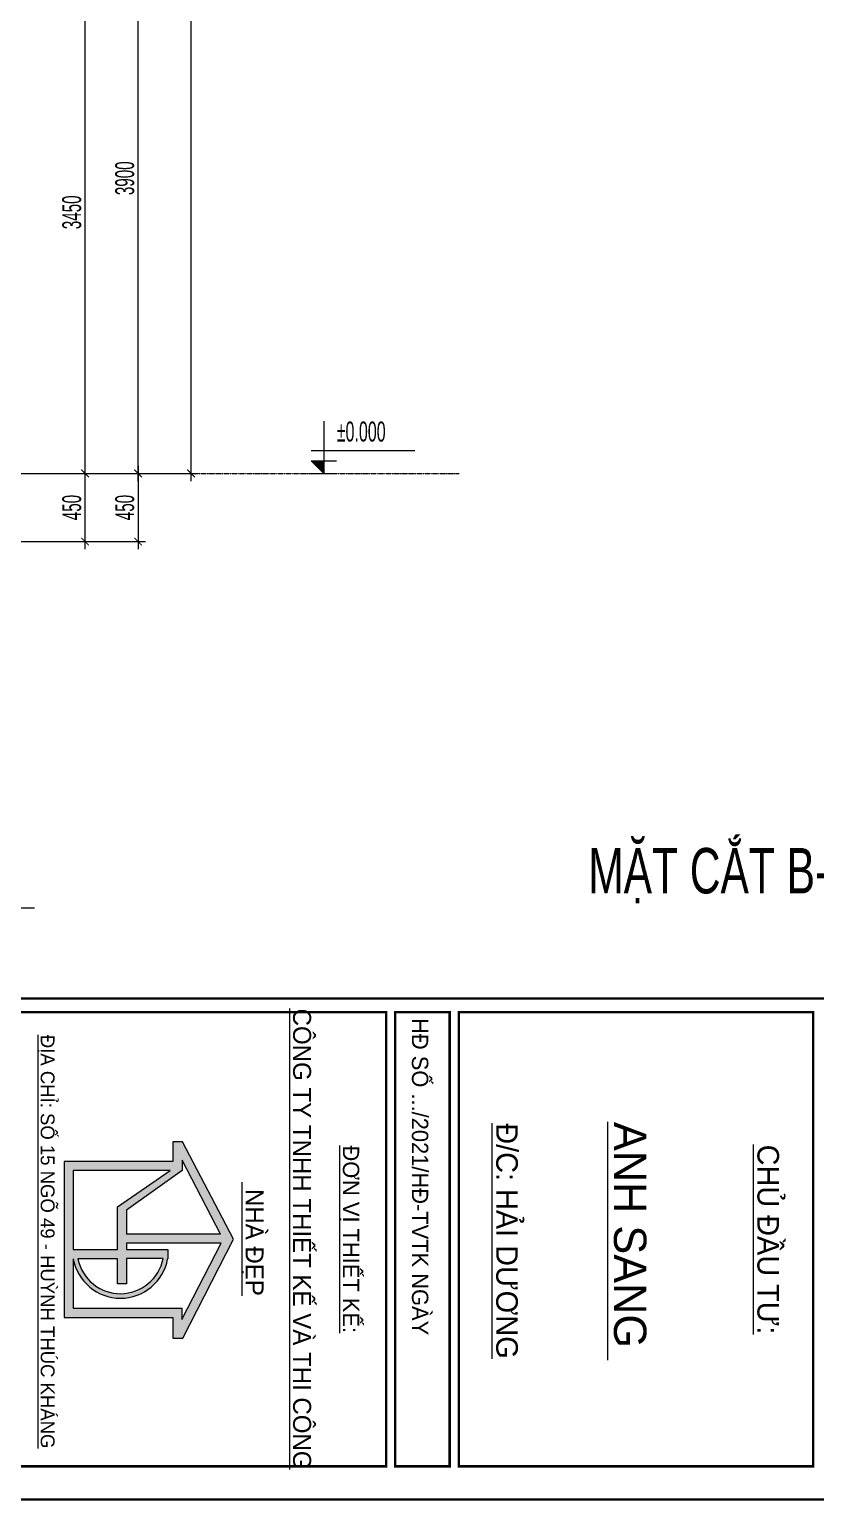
# Model space of a CAD drawing. Header units: millimetres. Extents: x 1336014 to 2939047, y -333549 to -60566.
# Drawn here: x 1504982 to 1510174, y -164841 to -155129 of the extents above; entities that cross this region are included whole.
import ezdxf
from ezdxf.enums import TextEntityAlignment as Align

# ---------------------------------------------------------------- set-up
doc = ezdxf.new("R2010")
doc.units = ezdxf.units.MM
doc.header["$MEASUREMENT"] = 0
doc.linetypes.add('CENTER2', pattern=[1.125, 0.75, -0.125, 0.125, -0.125])
for name, color, linetype, lineweight in [('05.Text', 253, 'Continuous', 18), ('08.Dim', 156, 'Continuous', 15), ('09.Hatch', 250, 'Continuous', 5), ('10.truc', 250, 'CENTER2', 20), ('11.Khung bo', 32, 'Continuous', 50), ('12.Khung', 36, 'Continuous', 25), ('DIM', 252, 'Continuous', 20)]:
    doc.layers.add(name, color=color, linetype=linetype, lineweight=lineweight)
doc.layers.add('text', color=7, linetype='Continuous')
doc.layers.add('Tpl_Bound', color=1, linetype='Continuous', plot=False)
doc.styles.add('TT5_Ghi chu 1', font='', dxfattribs={"width": 0.7, "height": 240})
doc.styles.add('TT5_Text Dim', font='hoatbif.shx', dxfattribs={"width": 0.6})
doc.styles.add('VnAvantH', font='')
doc.styles.get('TT5_Ghi chu 1').set_extended_font_data('.VnBlackH')
doc.styles.get('VnAvantH').set_extended_font_data('.VnAvantH')
doc.dimstyles.new('TT5_Dim 1-50', dxfattribs={"dimscale": 50, "dimtxt": 2.5, "dimasz": 1, "dimexe": 1, "dimexo": 0.5, "dimgap": 0.5, "dimtad": 1, "dimdec": 0, "dimzin": 0, "dimdsep": 46, "dimtxsty": 'TT5_Text Dim', "dimblk": 'ARCHTICK', "dimcen": 0, "dimdle": 1, "dimclrd": 256, "dimclre": 256, "dimclrt": 1, "dimadec": 0, "dimazin": 0, "dimtfac": 0.015, "dimtdec": 0, "dimtix": 1, "dimtmove": 2, "dimatfit": 3, "dimldrblk": 'DOT', "dimfxl": 1, "dimtolj": 1, "dimtzin": 0, "dimlwd": -1, "dimlwe": -1, "dimarcsym": 1})

# ---------------------------------------------------------------- blocks, each defined once
blk = doc.blocks.new('100')
at = {"layer": '09.Hatch'}
h = blk.add_hatch(color=3, dxfattribs=at)
h.paths.add_polyline_path([(1897639, -927180), (1897639, -927287), (1897855, -927287), (1897855, -928484), (1898824, -928484), (1899574, -928484), (1899574, -927287), (1899801, -927287), (1899801, -927179), (1898713, -926620)])
h.paths.add_polyline_path([(1898756, -926756), (1899596, -927187), (1899473, -927187), (1899473, -928384), (1898929, -928384, 0.834181), (1898929, -927344), (1898824, -927344), (1898824, -927797), (1898756, -927797)], flags=16)
h.paths.add_polyline_path([(1898656, -927796), (1898393, -927796), (1897956, -927186), (1897843, -927186), (1898656, -926763)], flags=16)
h.paths.add_polyline_path([(1898929, -928333), (1898929, -927898), (1899202, -927898), (1899202, -927797), (1898924, -927797), (1898924, -927395, -0.822042)], flags=16)
h.paths.add_polyline_path([(1898357, -927898), (1898824, -927898), (1898824, -928384), (1897956, -928384), (1897956, -927316)], flags=16)
at = {"layer": '05.Text'}
for p, q in [((1898713, -926620), (1897639, -927180)), ((1899801, -927179), (1898713, -926620)), ((1899801, -927179), (1898713, -926620)), ((1899801, -927179), (1898713, -926620)), ((1898656, -926763), (1897843, -927186)), ((1898656, -926763), (1897843, -927186)), ((1898656, -926763), (1897843, -927186)), ((1898656, -926763), (1898656, -927796)), ((1898656, -926763), (1898656, -927796)), ((1898656, -926763), (1898656, -927796)), ((1899596, -927187), (1898756, -926756)), ((1898756, -926756), (1898756, -927797)), ((1899596, -927187), (1898756, -926756)), ((1898756, -926756), (1898756, -927797)), ((1899596, -927187), (1898756, -926756)), ((1898756, -926756), (1898756, -927797)), ((1897639, -927180), (1897639, -927287)), ((1897843, -927186), (1897956, -927186)), ((1897956, -927186), (1897956, -927186)), ((1897956, -927186), (1898393, -927796)), ((1899473, -928384), (1899473, -927187)), ((1899473, -927187), (1899596, -927187)), ((1899473, -928384), (1899473, -927187)), ((1899473, -927187), (1899596, -927187)), ((1899473, -928384), (1899473, -927187)), ((1899473, -927187), (1899596, -927187)), ((1899801, -927287), (1899801, -927179)), ((1899801, -927287), (1899801, -927179)), ((1899801, -927287), (1899801, -927179)), ((1897639, -927287), (1897855, -927287)), ((1897855, -927287), (1897855, -928484)), ((1897956, -927316), (1897956, -928384)), ((1898357, -927898), (1897956, -927316)), ((1898824, -927797), (1898824, -927344)), ((1898824, -927797), (1898824, -927344)), ((1898824, -927344), (1898929, -927344)), ((1899574, -928484), (1899574, -927287)), ((1899574, -927287), (1899801, -927287)), ((1898924, -927395), (1898924, -927797)), ((1898393, -927796), (1898656, -927796)), ((1898756, -927797), (1898824, -927797)), ((1898924, -927797), (1899202, -927797)), ((1899202, -927797), (1899202, -927898)), ((1898824, -927898), (1898357, -927898)), ((1898824, -928384), (1898824, -927898)), ((1899202, -927898), (1898929, -927898)), ((1898929, -927898), (1898929, -928333)), ((1897855, -928484), (1898824, -928484)), ((1897956, -928384), (1898824, -928384)), ((1898824, -928484), (1899574, -928484)), ((1898929, -928384), (1899473, -928384))]:
    blk.add_line(p, q, dxfattribs=at)
for radius, start, end in [(528, 280.3316, 79.6684), (478, 281.4298, 79.1164), (478, 281.4298, 79.1164), (478, 281.4298, 79.1164)]:
    blk.add_arc((1898834, -927864), radius, start, end, dxfattribs=at)
at = {"layer": '11.Khung bo', "const_width": 26.7}
for points in [[(1860913, -945240), (1860913, -916940), (1896063, -916940), (1896063, -945240)], [(1860913, -945240), (1860913, -916940), (1896063, -916940), (1896063, -945240)], [(1860913, -945240), (1860913, -916940), (1896063, -916940), (1896063, -945240)], [(1896213, -924140), (1901213, -924140), (1901213, -920240), (1896213, -920240)], [(1896213, -924140), (1901213, -924140), (1901213, -920240), (1896213, -920240)], [(1896213, -924140), (1901213, -924140), (1901213, -920240), (1896213, -920240)], [(1896213, -924840), (1901213, -924840), (1901213, -924240), (1896213, -924240)], [(1896213, -924840), (1901213, -924840), (1901213, -924240), (1896213, -924240)], [(1896213, -924840), (1901213, -924840), (1901213, -924240), (1896213, -924240)], [(1896213, -929740), (1901213, -929740), (1901213, -924940), (1896213, -924940)], [(1896213, -929740), (1901213, -929740), (1901213, -924940), (1896213, -924940)], [(1896213, -929740), (1901213, -929740), (1901213, -924940), (1896213, -924940)]]:
    blk.add_lwpolyline(points, close=True, dxfattribs=at)
at = {"layer": '12.Khung'}
blk.add_lwpolyline([(1901579, -945940), (1901579, -916240), (1859580, -916240), (1859580, -945940)], close=True, dxfattribs=at)
blk.add_lwpolyline([(1901579, -945940), (1901579, -916240), (1859580, -916240), (1859580, -945940)], close=True, dxfattribs=at)
blk.add_lwpolyline([(1901579, -945940), (1901579, -916240), (1859580, -916240), (1859580, -945940)], close=True, dxfattribs=at)
at = {"layer": '05.Text', "style": 'VnAvantH'}
for s, height, p in [('%%uChñ ®Çu t\xad:', 237.6, (1898716, -920853)), ('%%Uanh sang ', 356.4, (1898732, -922432)), ('%%U®/c: h¶i d\xad¬ng', 237.6, (1898732, -923728)), ('%%U®¬n vÞ thiÕt kÕ:', 180, (1898713, -925416)), ('%%Uc«ng ty tnhh thiÕt kÕ vµ thi c«ng', 198, (1898711, -925964)), ('%%U nhµ ®Ñp', 198, (1898711, -926487)), ('%%U®Þa chØ: sè 15 ngâ 49 - huúnh thóc kh¸ng', 152.46, (1898739, -928742))]:
    blk.add_text(s, height=height, dxfattribs=at).set_placement(p, align=Align.CENTER)
blk.add_text('H§ sè .../2021/H§-TVTK ngµy ', height=180, dxfattribs=at).set_placement((1898057, -924540), align=Align.MIDDLE)
blk = doc.blocks.new('DANHTRUC')
for p, q in [((980383, -947347), (980383, -947137)), ((979963, -947767), (979753, -947767)), ((980803, -947767), (981013, -947767)), ((980383, -948187), (980383, -948397))]:
    blk.add_line(p, q)
for radius in [420, 380]:
    blk.add_circle((980383, -947767), radius)
blk = doc.blocks.new('A$C4E7C6F34')
at = {"layer": 'DIM'}
blk.add_hatch(color=256, dxfattribs=at).paths.add_polyline_path([(-38, 0), (-38, 138), (-178, 138)])
for p, q in [((-38, 576), (-38, 0)), ((964, 248), (-178, 248)), ((-178, 138), (101, 138)), ((-178, 138), (-38, 0)), ((-178, 0), (101, 0))]:
    blk.add_line(p, q, dxfattribs=at)
at = {"layer": 'text', "style": 'TT5_Text Dim', "flags": 8}
blk.add_attdef('%%P0.000', text='', height=220, dxfattribs=at).set_placement((102, 461), align=Align.MIDDLE_LEFT)
blk = doc.blocks.new('_ARCHTICK')
at = {"const_width": 0.15}
blk.add_lwpolyline([(-0.5, -0.5), (0.5, 0.5)], dxfattribs=at)
blk = doc.blocks.new('*D846')
at = {"layer": '08.Dim', "transparency": 16777216}
for p, q in [((1505349.7, -158562.4), (1505349.7, -158012.4)), ((1504836.2, -158062.4), (1505399.7, -158062.4)), ((1504836.2, -158512.4), (1505399.7, -158512.4))]:
    blk.add_line(p, q, dxfattribs=at)
at = {"layer": 'Defpoints', "color": 0, "transparency": 16777216}
for p in [(1504811.2, -158062.4), (1505349.7, -158062.4), (1504811.2, -158512.4)]:
    blk.add_point(p, dxfattribs=at)
at = {"layer": '08.Dim', "transparency": 16777216, "xscale": 50, "yscale": 50, "zscale": 50}
for p, rotation in [((1505349.7, -158062.4), 90), ((1505349.7, -158512.4), 270)]:
    blk.add_blockref('_ARCHTICK', p, dxfattribs=dict(at, rotation=rotation))
at = {"layer": '08.Dim', "color": 1, "transparency": 16777216, "insert": (1505262.2, -158287.4), "char_height": 125, "attachment_point": 5, "rotation": 90, "style": 'TT5_Text Dim'}
blk.add_mtext('\\A1;450', dxfattribs=at)
blk = doc.blocks.new('_DOT')
blk.add_line((-0.5, 0), (-1, 0))
at = {"const_width": 0.5}
blk.add_lwpolyline([(-0.25, 0, 1), (0.25, 0, 1)], format="xyb", close=True, dxfattribs=at)
blk = doc.blocks.new('*D847')
at = {"layer": '08.Dim', "transparency": 16777216}
for p, q in [((1505036.2, -154611.9), (1505399.7, -154611.9)), ((1505349.7, -158112.4), (1505349.7, -154561.9)), ((1504836.2, -158062.4), (1505399.7, -158062.4))]:
    blk.add_line(p, q, dxfattribs=at)
at = {"layer": 'Defpoints', "color": 0, "transparency": 16777216}
for p in [(1505011.2, -154611.9), (1505349.7, -154611.9), (1504811.2, -158062.4)]:
    blk.add_point(p, dxfattribs=at)
at = {"layer": '08.Dim', "transparency": 16777216, "xscale": 50, "yscale": 50, "zscale": 50}
for p, rotation in [((1505349.7, -154611.9), 90), ((1505349.7, -158062.4), 270)]:
    blk.add_blockref('_ARCHTICK', p, dxfattribs=dict(at, rotation=rotation))
at = {"layer": '08.Dim', "color": 1, "transparency": 16777216, "insert": (1505262.2, -156337.2), "char_height": 125, "attachment_point": 5, "rotation": 90, "style": 'TT5_Text Dim'}
blk.add_mtext('\\A1;3450', dxfattribs=at)
blk = doc.blocks.new('*D855')
at = {"layer": '08.Dim', "transparency": 16777216}
for p, q in [((1505699.7, -158112.4), (1505699.7, -154111.9)), ((1505036.2, -154161.9), (1505749.7, -154161.9)), ((1505036.2, -158062.4), (1505749.7, -158062.4))]:
    blk.add_line(p, q, dxfattribs=at)
at = {"layer": 'Defpoints', "color": 0, "transparency": 16777216}
for p in [(1505011.2, -154161.9), (1505699.7, -154161.9), (1505011.2, -158062.4)]:
    blk.add_point(p, dxfattribs=at)
at = {"layer": '08.Dim', "transparency": 16777216, "xscale": 50, "yscale": 50, "zscale": 50}
for p, rotation in [((1505699.7, -154161.9), 90), ((1505699.7, -158062.4), 270)]:
    blk.add_blockref('_ARCHTICK', p, dxfattribs=dict(at, rotation=rotation))
at = {"layer": '08.Dim', "color": 1, "transparency": 16777216, "insert": (1505612.2, -156112.2), "char_height": 125, "attachment_point": 5, "rotation": 90, "style": 'TT5_Text Dim'}
blk.add_mtext('\\A1;3900', dxfattribs=at)
blk = doc.blocks.new('*D859')
at = {"layer": '08.Dim', "transparency": 16777216}
for p, q in [((1505699.7, -158012.4), (1505699.7, -158562.4)), ((1505246.7, -158062.4), (1505749.7, -158062.4)), ((1505036.2, -158512.4), (1505749.7, -158512.4))]:
    blk.add_line(p, q, dxfattribs=at)
at = {"layer": 'Defpoints', "color": 0, "transparency": 16777216}
for p in [(1505221.7, -158062.4), (1505011.2, -158512.4), (1505699.7, -158512.4)]:
    blk.add_point(p, dxfattribs=at)
at = {"layer": '08.Dim', "transparency": 16777216, "xscale": 50, "yscale": 50, "zscale": 50}
for p, rotation in [((1505699.7, -158062.4), 90), ((1505699.7, -158512.4), 270)]:
    blk.add_blockref('_ARCHTICK', p, dxfattribs=dict(at, rotation=rotation))
at = {"layer": '08.Dim', "color": 1, "transparency": 16777216, "insert": (1505612.2, -158287.4), "char_height": 125, "attachment_point": 5, "rotation": 90, "style": 'TT5_Text Dim'}
blk.add_mtext('\\A1;450', dxfattribs=at)
blk = doc.blocks.new('*D860')
at = {"layer": '08.Dim', "transparency": 16777216}
for p, q in [((1505036.2, -144112.2), (1506099.7, -144112.2)), ((1506049.7, -158112.4), (1506049.7, -144062.2)), ((1505036.2, -158062.4), (1506099.7, -158062.4))]:
    blk.add_line(p, q, dxfattribs=at)
at = {"layer": 'Defpoints', "color": 0, "transparency": 16777216}
for p in [(1505011.2, -144112.2), (1506049.7, -144112.2), (1505011.2, -158062.4)]:
    blk.add_point(p, dxfattribs=at)
at = {"layer": '08.Dim', "transparency": 16777216, "xscale": 50, "yscale": 50, "zscale": 50}
for p, rotation in [((1506049.7, -144112.2), 90), ((1506049.7, -158062.4), 270)]:
    blk.add_blockref('_ARCHTICK', p, dxfattribs=dict(at, rotation=rotation))
at = {"layer": '08.Dim', "color": 1, "transparency": 16777216, "insert": (1505962.2, -151087.3), "char_height": 125, "attachment_point": 5, "rotation": 90, "style": 'TT5_Text Dim'}
blk.add_mtext('\\A1;13950', dxfattribs=at)

msp = doc.modelspace()

# ---------------------------------------------------------------- linework, layer by layer
at = {"layer": '10.truc'}
msp.add_lwpolyline([(1498385.9, -158062.4), (1507820.2, -158062.4)], dxfattribs=at)
at = {"layer": 'Tpl_Bound', "color": 1}
msp.add_lwpolyline([(1494738, -164841.3), (1494738, -139641.5), (1512557.8, -139641.5), (1512557.8, -164841.3)], close=True, dxfattribs=at)

# ---------------------------------------------------------------- block references
at = {"layer": '05.Text', "xscale": 0.6, "yscale": 0.6, "zscale": 0.6, "rotation": 270}
msp.add_blockref('100', (2062301.9, 976106.3), dxfattribs=at)
at = {"layer": '05.Text', "xscale": 0.5, "yscale": 0.5, "zscale": 0.5}
msp.add_blockref('DANHTRUC', (1014509.5, 312951.9), dxfattribs=at)
at = {"layer": '08.Dim'}
ref = msp.add_blockref('A$C4E7C6F34', (1506950.2, -158062.4), dxfattribs=dict(at, xscale=0.6, yscale=0.6, zscale=0.6))
ref.add_attrib('%%P0.000', '%%p0.000', dxfattribs={"layer": 'text', "height": 132, "style": 'TT5_Text Dim', "width": 0.6, "flags": 8}).set_placement((1507011.7, -157785.6), align=Align.MIDDLE_LEFT)

# ---------------------------------------------------------------- texts
at = {"layer": '05.Text', "style": 'TT5_Ghi chu 1', "width": 0.7}
msp.add_text('mÆt c¾t b-b', height=300, dxfattribs=at).set_placement((1508672.8, -160836.8))

# ---------------------------------------------------------------- dimensions: what is measured, and where the dimension line sits
at = {"layer": '08.Dim'}
for base, p1, p2, picture, middle in [((1506049.7, -144112.2), (1505011.2, -158062.4), (1505011.2, -144112.2), '*D860', (1505962.2, -151087.3)), ((1505699.6747, -154161.9277), (1505011.1747, -158062.392), (1505011.1747, -154161.9277), '*D855', (1505612.1747, -156112.1599)), ((1505349.6747, -154611.9277), (1504811.1747, -158062.392), (1505011.1747, -154611.9277), '*D847', (1505262.1747, -156337.1599)), ((1505349.7, -158062.4), (1504811.2, -158512.4), (1504811.2, -158062.4), '*D846', (1505262.2, -158287.4)), ((1505699.7, -158512.4), (1505221.7, -158062.4), (1505011.2, -158512.4), '*D859', (1505612.2, -158287.4))]:
    dim = msp.add_linear_dim(base=base, p1=p1, p2=p2, angle=90, dimstyle='TT5_Dim 1-50', dxfattribs=at)
    dim.commit()
    dim.dimension.update_dxf_attribs({"geometry": picture, "text_midpoint": middle})

doc.saveas('drawing.dxf')
